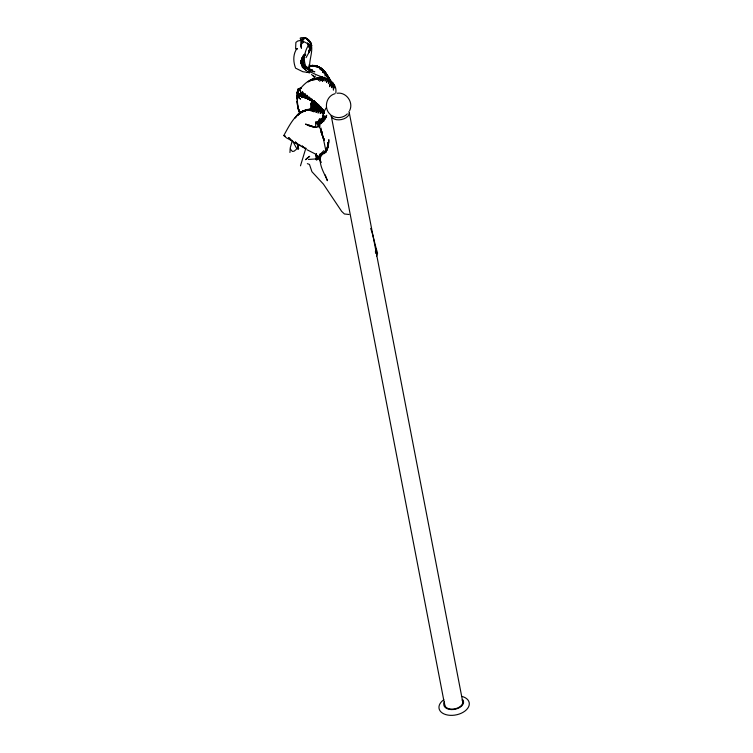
<?xml version="1.0" encoding="UTF-8"?>
<svg xmlns="http://www.w3.org/2000/svg" width="753" height="753" viewBox="0 0 753 753"><rect width="100%" height="100%" fill="white"/><g stroke="black" fill="none" stroke-linecap="round" stroke-linejoin="round"><path stroke-width="1.13" d="M297.04 97.165L297.84 106.559L297.002 100.94L297.35 104.771L299.308 112.15L297.915 106.286M323.414 114.164L323.385 115.962L323.197 110.653L320.373 106.55L324.214 112.498M300.503 88.073L297.906 89.259L297.416 91.744L299.638 96.676L298.301 94.276L298.367 91.113L299.412 88.901L301.228 87.706L297.906 89.259L296.597 95.584L297.011 99.151M316.928 104.083L317.248 105.9L315.535 108.573L310.368 110.635L315.535 108.573L316.288 103.236L317.248 105.9L316.938 108.526L312.034 111.162L316.938 108.526L318.077 105.693L317.342 104.074M311.224 109.401L311.328 106.022L310.537 103.152L311.968 108.385L312.448 105.109L311.676 102.286L312.627 107.613L313.286 104.469L312.561 101.693L311.055 99.603L314.095 103.97L314.217 106.587L312.956 108.696L310.829 109.458M297.906 89.259L297.689 94.746L298.536 97.608L300.569 99.123L296.597 95.584L298.536 97.608L297.124 92.337L297.689 94.746L297.416 91.744L299.412 88.901L301.181 88.43M309.671 66.913C308.909 57.322 316.975 43.947 305.68 37.951L302.452 38.77L301.078 43.034L304.071 38.074L301.068 41.471M317.813 122.071L315.676 122.099L315.639 127.21M306.076 67.93L304.127 66.65L302.875 64.457L302.424 62.066L303.177 57.84L301.661 61.275L302.405 64.871L305.229 67.017L302.988 66.386L301.577 64.899L301.181 63.13L301.539 59.195L304.363 54.244L301.068 61.031L302.988 66.386L306.029 68.363L301.577 64.899L301.068 61.031L303.365 55.826L301.068 61.031L302.988 66.386L305.172 66.782M309.652 48.87L309.709 51.157L310.49 49.387L309.558 45.434L309.709 51.157L306.038 57.652M327.564 148.275L327.743 142.515L327.8 147.579L325.541 152.125L327.8 147.579L328.845 139.672L328.43 144.774L328.685 141.696L326.651 150.496L327.8 147.579L327.753 144.416L327.103 149.433L324.138 153.574L327.103 149.433L327.734 146.317L326.03 151.08L327.056 149.207M375.483 253.187L375.888 248.594L375.399 252.001M319.987 106.662L321.107 107.933L320.26 113.232L321.107 107.933L319.31 105.693L320.853 110.757L320.609 108.931M325.776 116.047L325.56 118.183L322.453 115.237L326.538 116.997M310.001 47.194L308.702 52.748L310.001 47.194L307.582 43.702C304.212 41.688 299.176 38.601 295.882 42.413L295.6 48.832L297.539 48.954M289.943 152.52L290.281 147.673L292.39 140.378M325.127 152.85L325.644 148.943L326.153 152.275M302.424 62.066L303.45 65.342L302.584 59.816L302.169 63.393L304.268 66.245L301.285 63.007L302.405 57.444L305.21 54.705L301.784 59.252L301.661 61.275L302.169 63.393L304.701 66.32M315.855 157.057L316.241 154.186M320.42 156.502C318.839 165.284 324.261 173.03 327.423 180.701L325.183 174.884M315.535 108.573L316.288 103.236M328.383 83.639L329.212 78.096L326.303 74.331L322.482 71.883L327.235 74.782L328.27 76.957L326.586 82.331L327.235 80.364M317.578 104.027L318.783 105.533L318.312 108.413L313.888 111.764L318.312 108.413L317.248 104.3M315.338 105.316L315.658 103.387L316.213 106.079L312.382 110.032M323.47 117.242L323.009 119.915L325.456 118.569L323.686 121.158L321.013 122.955L318.077 123.426L319.404 119.096L321.013 122.955L322.265 121.788M303.177 57.84L302.169 63.393L303.939 64.758M316.072 155.909L316.505 153.612M310.697 109.27L311.328 106.022L311.968 108.385M301.285 63.007L302.405 57.444L305.69 54.272M298.969 91.047L299.412 88.901M308.664 44.935L309.812 49.011L307.582 43.702L308.664 44.935C302.781 53.934 301.633 68.636 313.596 73.427C322.265 78.152 337.56 79.545 335.838 92.892M300.475 165.829L305.878 148.106M301.125 44.418L302.452 38.77M314.236 102.116L315.178 106.286L312.956 108.696L304.268 110.531L299.421 113.157L301.238 111.792L306.48 110.07L303.365 110.945L298.593 113.712L295.129 118.005C298.244 112.978 303.751 109.59 309.765 109.834L314.217 106.587L313.352 101.288L314.923 103.613L314.217 106.587L311.902 108.978C296.955 109.166 290.018 124.367 283.806 135.512L286.404 137.818L292.352 141.075L288.663 137.592L290.809 139.983M312.871 107.679L311.902 108.978L314.095 103.97L312.561 101.693L313.361 107.03L314.095 103.97L313.352 101.288M317.615 104.234L318.783 105.533L317.446 110.766L315.931 112.385L319.554 108.234L319.15 105.505L317.738 104.225M315.347 75.987L313.737 79.451M330.2 84.769L331.151 81.239L329.607 86.67L330.2 84.769L329.983 79.178L324.759 74.754L329.212 78.096L326.67 75.921M315.658 103.387L314.189 108.592L312.053 109.439M317.182 155.344L315.968 159.052L318.848 158.704L320.11 157.509M349.637 110.606C353.816 102.464 346.286 91.791 337.203 93.259M376.556 256.208L377.592 253.074C374.834 244.913 373.61 236.273 370.674 228.404M318.02 109.194L317.446 110.766L319.554 108.234L319.037 106.437M310.904 109.232L312.448 105.109L312.627 107.613M312.956 108.696L314.923 103.613L311.507 98.859L314.66 103.142L321.107 107.933M319.912 153.998L318.303 158.102L315.667 154.139L306.998 149.753M326.717 115.247L325.56 118.183L322.999 115.265L323.009 119.915L324.279 118.221M326.256 77.954L324.976 81.098L325.804 79.253M317.766 104.507L319.15 105.505L320.496 108.018L318.086 112.912L320.496 108.018L319.31 105.693M317.408 155.871L315.968 159.052L320.75 156.916L318.303 158.102L319.827 154.864L323.781 150.647M302.875 64.457L304.513 61.078M323.555 112.583L326.105 107.886M317.201 104.018L318.077 105.693L315.648 110.559L316.505 109.204M303.365 55.826L301.539 59.195L301.577 64.899L303.666 68.269L306.697 70.697L302.339 67.045L301.181 63.13L303.666 68.269L302.339 67.045M318.999 121.779L318.077 123.426L320.994 123.52L322.256 121.977M310.452 47.354L311.714 45.462L309.991 41.594L307.968 39.42L305.68 37.951L301.04 39.485M297.011 48.484C292.861 53.962 293.152 61.925 295.571 68.09M327 149.103L324.712 152.426L326.303 151.014M301.953 39.777L303.318 37.885L305.257 38.478L302.132 39.532M298.367 91.113C303.139 84.835 309.634 77.992 318.171 78.227L310.81 79.649L320.467 77.898C316.702 80.402 311.62 78.839 308.062 81.879L314.735 78.604L309.398 80.712M313.935 110.258L317.248 105.9L315.629 103.161M322.322 121.252L321.013 122.955L319.338 119.294L322.651 118.419M312.109 108.234L311.083 109.477L313.286 104.469L313.361 107.03M323.621 116.348L320.562 119.991L323.686 121.158L319.338 119.294M325.4 77.973L322.303 81.333L323.564 80.016M300.965 40.408L303.318 37.885L300.946 37.65M298.941 90.125L297.416 91.744L298.301 94.276L302.461 97.579L298.301 94.276M309.135 50.799L310.49 49.387L310.98 47.477L309.991 41.594M308.899 51.025L310.49 49.387L308.692 43.947L310.98 47.477L307.525 42.865M324.204 77.07L320.994 80.326L324.515 78.293L319.536 81.164M347.312 113.891C343.528 117.957 336.723 118.823 332.073 115.727M322.369 77.135L318.321 80.138L323.451 77.55L319.856 79.47L321.343 78.463L311.573 80.034L313.135 79.234M322.152 154.13L320.543 155.598L322.02 153.866L325.56 151.842M321.512 76.552L318.886 78.754L322.557 76.985L317.267 79.216L321.343 78.463M296.183 149.471L294.065 151.193L292.39 151.457L290.347 149.085M300.456 44.926L303.431 42.319L302.678 40.511M319.921 120.122L316.053 122.673L318.434 125.431L320.994 123.52L319.018 123.181M326.275 150.901C322.049 153.339 316.994 157.179 321.042 162.554L320.053 159.184L321.126 154.581L319.658 157.942L322.02 153.866L319.705 156.69L323.093 153.358L320.336 155.476L322.199 154.817M309.935 109.524L311.733 108.253M309.709 109.496L312.448 107.651M322.152 119.059L320.562 119.991L325.456 118.569M316.392 160.116L318.848 158.704L308.372 159.467M317.267 78.557L319.291 77.493M334.981 93.711C326.068 95.979 323.395 108.677 330.388 114.55M317.182 78.736L319.959 77.691L314.321 78.773L318.171 78.227M320.759 76.947L316.439 78.519L320.467 77.898M319.564 126.542L315.855 127.445L311.968 126.25L316.232 127.313L312.279 126.824L308.721 125.064L312.919 126.664L309.078 125.845L305.558 124.057L309.756 125.723M308.702 66.584L315.347 65.643L321.399 68.485L316.476 65.878L311.987 65.389L317.465 66.377L314.265 65.455L319.545 67.233L321.202 68.805M306.772 110.371L308.928 109.929M309.624 71.836L306.951 72.344L309.502 72.693L307.629 72.015M305.539 110.606L301.238 111.792L297.087 115.416C299.242 112.931 302.377 110.917 305.69 110.597M296.889 148.896L298.715 148.652L297.764 146.91M310.622 65.859L313.013 65.605L309.822 66.038L315.347 65.643L311.987 65.389M309.944 72.693L302.838 71.723L296.23 68.467M317.747 126.222L319.705 126.259M307.525 67.516L309.643 67.676L304.127 66.65L303.506 62.951M349.044 214.492L344.403 213.974L341.646 211.367L323.451 184.156L311.94 171.731L309.474 164.427L307.346 163.646M310.283 69.492L312.373 69.954L306.998 68.344L310.283 69.492L305.398 66.772M306.857 97.937L303.779 97.193L299.459 93.504L303.261 97.212L305.445 97.956L300.551 96.055L303.261 97.212L301.322 95.64L300.353 90.275L301.322 95.64L310.057 99.264M312.806 71.281L314.829 71.78L309.398 70.349M308.504 98.747L303.779 97.193L300.805 92.741L303.779 97.193L308.354 98.511M311.356 100.14L304.221 97.081L302.179 95.104L306.452 98.248L304.221 97.081L302.593 91.913L304.221 97.081L308.193 98.539M310.02 99.434L306.979 98.474L303.365 94.341L306.706 98.521L304.88 96.61M311.638 100.62L307.431 98.154L304.777 93.56L306.979 98.474L312.043 100.789L307.431 98.154L309.455 99.829L305.784 95.96L306.979 98.474L309.332 99.509L307.553 98.351M308.73 65.144L310.462 65.756M312.043 100.789L309.624 99.923L306.932 95.283L309.624 99.923L314.575 102.342L309.925 99.782L308.156 97.655L312.137 101.504L319.15 105.505L319.225 110.842L319.554 108.234L317.54 104.516M283.806 135.512L285.396 136.086M300.362 145.338L297.51 144.265L295.345 141.922L298.442 144.538M321.249 153.348L323.112 154.101M326.83 75.14C325.145 70.189 320.063 67.271 315.14 66.405L320.562 67.732L323.978 70.763L319.376 67.648L322.397 69.088L317.277 66.895L320.562 67.732L316.476 65.878L310.914 66.302L316.476 65.878L319.545 67.233L321.042 68.89L318.378 67.017M321.399 68.485L318.547 66.706L321.211 68.73M293.369 142.072L306.047 148.859L301.915 145.894L304.363 147.88M318.406 66.989L320.289 68.212M318.538 105.448L313.022 101.137L314.66 103.142L312.42 101.457L309.172 97.071L312.137 101.504L310.537 99.405L314.556 102.869L312.42 101.457L317.069 104.008L320.496 108.018M306.829 39.231L308.09 40.06M317.06 104.563L314.999 103.123L321.418 108.055L322.811 110.55L314.01 100.62L317.229 104.836L315.648 102.841L320.016 106.926M315.413 102.973L318.783 105.533M321.39 68.692L323.978 70.763M313.022 101.137L316.251 103.876M321.842 109.74L321.418 108.055L319.526 106.437L320.9 107.698M318.585 124.763L320.025 126.071L318.481 124.424M325.983 74.547L324.458 72.928L327.235 74.782L324.035 71.253L319.978 69.172L324.938 71.704L325.635 73.832M305.68 37.951L310.754 42.93L307.968 39.42L311.488 44.041L309.041 40.333L311.714 45.462L310.763 47.298L310.688 43.373M320.985 107.764L319.78 106.644L323.197 110.653L324.091 113.308L321.87 108.526L323.517 110.785L324.091 113.308M311.544 74.387L314.425 77.305L313.295 75.347M315.338 102.464L318.077 105.693M315.676 122.099L318.434 125.431M326.303 74.331L328.27 76.957M323.272 70.038L324.571 71.827M321.587 108.328L323.197 110.653L323.432 113.27L321.587 108.328L322.811 110.55M325.268 73.097L324.035 71.253L326.256 73.672L322.068 70.02L324.938 71.704L325.428 73.879M296.654 148.445L292.475 140.726M319.95 106.945L322.058 110.587L321.427 108.818M330.049 80.326L328.459 77.39L330.369 82.604M318.18 124.48L322.115 132.566L320.834 129.554L323.941 139.521L320.976 131.822L323.941 139.521M303.751 65.247L301.661 61.275L304.071 56.136L301.784 59.252L302.282 63.751M324.119 112.395L322.331 108.564L323.828 112.884M299.459 111.303L298.216 108.536L299.308 112.15M324.035 139.672L323.197 137.827L325.983 151.287M325.795 72.853L326.67 74.867M324.279 140.284L322.115 134.815L321.013 128.038M315.121 103.086L316.213 106.079M300.174 38.121L300.767 40.031M328.515 78.199L327.931 76.062L328.826 81.55M300.842 45.999L301.464 48.248L301.219 45.717M330.633 80.232L332.007 85.654L331.706 87.659L332.111 82.039L332.007 85.654L331.838 83.451M323.018 111.453L323.432 113.27M298.404 146.402L298.009 144.595L298.197 149.301M297.802 106.662L298.565 110.409L298.348 107.011M349.317 112.875L463.02 703.321M444.797 705.533L331.094 115.087A9.215 5.713 -10.9 0 0 341.457 119.558A9.215 5.713 -10.9 0 0 348.987 111.425M332.93 82.708L333.4 90.162L334.181 84.534L333.739 88.28L333.683 86.218M321.418 108.055L322.152 113.298L322.086 111.491M314.923 103.613L315.093 105.401M301.369 41.942L301.464 43.862M316.797 104.243L316.938 108.526M301.351 43.514L301.445 47.307M461.655 696.346A15.352 9.516 -10.9 0 1 466.484 709.731A15.352 9.516 -10.9 0 1 444.091 713.976A15.352 9.516 -10.9 0 1 443.818 699.725M462.813 699.716A10.015 6.212 -10.9 0 1 453.72 709.486A10.015 6.212 -10.9 0 1 444.496 701.909M462.144 699.97A9.29 5.76 -10.9 0 1 454.916 708.837A9.29 5.76 -10.9 0 1 444.552 703.547M315.178 106.286L314.189 108.592L308.871 110.249L310.98 109.863L315.178 106.286M307.478 157.942L305.567 159.692L309.652 156.332L307.478 157.942M300.475 112.931L298.075 115.068L302.217 111.444L307.563 110.023L302.217 111.444L300.475 112.931L305.445 110.503L300.475 112.931"/></g></svg>
